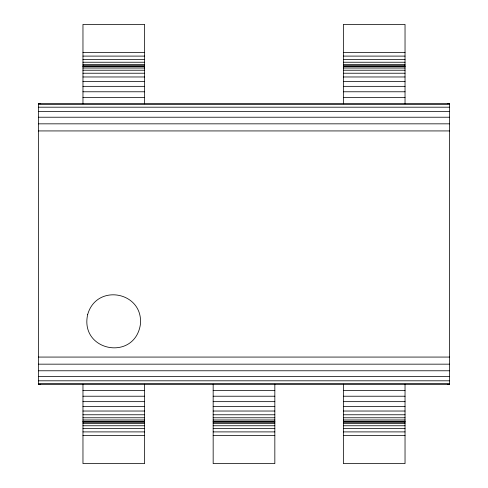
<?xml version="1.0" encoding="UTF-8"?>
<svg xmlns="http://www.w3.org/2000/svg" width="488" height="488" viewBox="0 0 488 488"><rect width="100%" height="100%" fill="white"/><g stroke="black" fill="none" stroke-linecap="round" stroke-linejoin="round"><path stroke-width="0.73" d="M447.313 103.718L449.576 103.523L449.576 384.477L38.424 384.477L38.424 103.523L449.576 103.523M38.424 384.477L40.687 384.282M82.966 52.558L144.637 52.558M343.363 52.558L405.034 52.558M82.966 56.102L144.637 56.102M343.363 56.102L405.034 56.102M82.966 59.408L144.637 59.408M343.363 59.408L405.034 59.408M82.966 62.244L144.637 62.244M343.363 62.244L405.034 62.244M82.966 64.422L144.637 64.422M343.363 64.422L405.034 64.422M82.966 65.795L144.637 65.795M343.363 65.795L405.034 65.795M82.966 66.258L144.637 66.258M343.363 66.258L405.034 66.258M82.966 66.71L144.637 66.71M343.363 66.71L405.034 66.71M82.966 68.039L144.637 68.039M343.363 68.039L405.034 68.039M82.966 70.229L144.637 70.229M343.363 70.229L405.034 70.229M82.966 73.23L144.637 73.23M343.363 73.23L405.034 73.23M82.966 76.97L144.637 76.97M343.363 76.97L405.034 76.97M82.966 81.374L144.637 81.374M343.363 81.374L405.034 81.374M82.966 86.346L144.637 86.346M343.363 86.346L405.034 86.346M82.966 91.774L144.637 91.774M343.363 91.774L405.034 91.774M82.966 97.539L144.637 97.539M343.363 97.539L405.034 97.539M38.424 104.456L449.576 104.456M38.424 107.195L449.576 107.195M38.424 111.551L449.576 111.551M38.424 117.224L449.576 117.224M38.424 123.836L449.576 123.836M38.424 130.93L449.576 130.93M38.424 357.07L449.576 357.07M38.424 364.164L449.576 364.164M38.424 370.776L449.576 370.776M38.424 376.449L449.576 376.449M38.424 380.805L449.576 380.805M38.424 383.544L449.576 383.544M82.966 390.461L144.637 390.461M213.164 390.461L274.836 390.461M343.363 390.461L405.034 390.461M82.966 396.225L144.637 396.225M213.164 396.225L274.836 396.225M343.363 396.225L405.034 396.225M82.966 401.655L144.637 401.655M213.164 401.655L274.836 401.655M343.363 401.655L405.034 401.655M82.966 406.626L144.637 406.626M213.164 406.626L274.836 406.626M343.363 406.626L405.034 406.626M82.966 411.03L144.637 411.03M213.164 411.03L274.836 411.03M343.363 411.03L405.034 411.03M82.966 414.769L144.637 414.769M213.164 414.769L274.836 414.769M343.363 414.769L405.034 414.769M82.966 417.771L144.637 417.771M213.164 417.771L274.836 417.771M343.363 417.771L405.034 417.771M82.966 419.961L144.637 419.961M213.164 419.961L274.836 419.961M343.363 419.961L405.034 419.961M82.966 421.29L144.637 421.29M213.164 421.29L274.836 421.29M343.363 421.29L405.034 421.29M82.966 421.742L144.637 421.742M213.164 421.742L274.836 421.742M343.363 421.742L405.034 421.742M82.966 422.205L144.637 422.205M213.164 422.205L274.836 422.205M343.363 422.205L405.034 422.205M82.966 423.578L144.637 423.578M213.164 423.578L274.836 423.578M343.363 423.578L405.034 423.578M82.966 425.756L144.637 425.756M213.164 425.756L274.836 425.756M343.363 425.756L405.034 425.756M82.966 428.592L144.637 428.592M213.164 428.592L274.836 428.592M343.363 428.592L405.034 428.592M82.966 431.898L144.637 431.898M213.164 431.898L274.836 431.898M343.363 431.898L405.034 431.898M82.966 435.442L144.637 435.442M213.164 435.442L274.836 435.442M343.363 435.442L405.034 435.442M38.424 103.523L40.687 103.718M447.313 384.282L449.576 384.477M405.034 103.828L405.034 24.4L343.363 24.4L343.363 103.828M405.034 384.172L405.034 463.6L343.363 463.6L343.363 384.172M274.836 384.172L274.836 463.6L213.164 463.6L213.164 384.172M144.637 103.828L144.637 24.4L82.966 24.4L82.966 103.828M144.637 384.172L144.637 463.6L82.966 463.6L82.966 384.172M87.639 314.668C79.593 351.281 134.352 361.73 140.355 324.727C143.911 291.739 96.472 282.692 87.639 314.668"/></g></svg>
